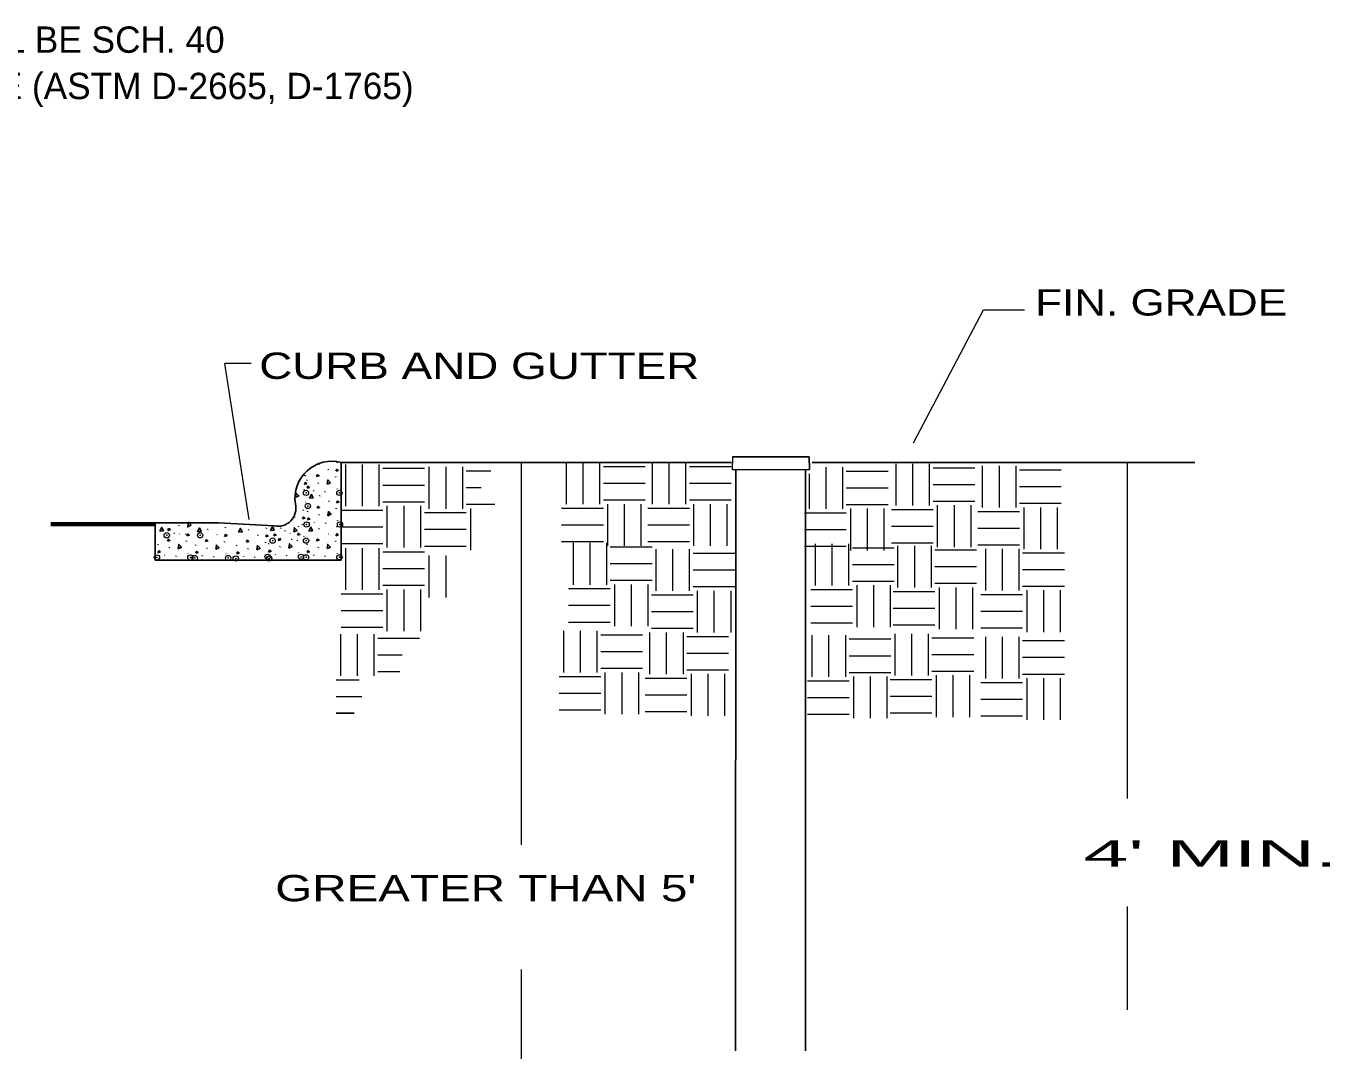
# Model space of a CAD drawing. Extents: x -7169 to 22381, y -5981 to 22381.
# Drawn here: x 386 to 6079, y -285 to 4190 of the extents above; entities that cross this region are included whole.
import ezdxf

# ---------------------------------------------------------------- set-up
doc = ezdxf.new("R2010")
doc.units = 0
doc.header["$LTSCALE"] = 46
doc.header["$PDMODE"] = 32
doc.header["$PDSIZE"] = 23
doc.layers.add('63', color=7, linetype='Continuous', lineweight=13)

msp = doc.modelspace()

# ---------------------------------------------------------------- linework, layer by layer
at = {"layer": '63'}
for p, q in [((4260.41, 2369.62), (4566.87, 2951.41)), ((4566.87, 2951.41), (4745.65, 2951.41)), ((1359.39, 2035.83), (1253.81, 2715.88)), ((1368.16, 2715.88), (1253.81, 2715.88)), ((2547.85, 2284.13), (2547.85, 615.81)), ((2743.59, 2284), (2743.59, 2101.71)), ((2816.51, 2284), (2816.51, 2101.71)), ((2889.43, 2284), (2889.43, 2101.71)), ((3119.44, 2284), (3119.44, 2101.71)), ((3192.36, 2284), (3192.36, 2101.71)), ((3265.27, 2284), (3265.27, 2101.71)), ((3470.76, 2309.79), (3469.33, 2252.44)), ((4183.58, 2278.43), (4183.58, 2096.14)), ((4256.5, 2278.43), (4256.5, 2096.14)), ((4329.41, 2278.43), (4329.41, 2096.14)), ((5193.57, 2283.86), (5193.57, 816.97)), ((1780.61, 2275.87), (1780.61, 2093.58)), ((1853.52, 2275.87), (1853.52, 2093.58)), ((1926.44, 2275.87), (1926.44, 2093.58)), ((1943.32, 2258.92), (2125.61, 2258.92)), ((2144.88, 2264.81), (2144.88, 2082.52)), ((2217.8, 2264.81), (2217.8, 2082.52)), ((2290.71, 2264.81), (2290.71, 2082.52)), ((2307.59, 2247.86), (2415.57, 2247.86)), ((2906.31, 2267.04), (3088.6, 2267.04)), ((3282.15, 2267.04), (3464.44, 2267.04)), ((3469.33, 2254.39), (3806.48, 2254.39)), ((3804.43, 2235.26), (3804.43, 2081.69)), ((3877.35, 2263.98), (3877.35, 2081.69)), ((3950.26, 2263.98), (3950.26, 2081.69)), ((3967.14, 2247.03), (4149.43, 2247.03)), ((4346.29, 2261.47), (4528.58, 2261.47)), ((4561.08, 2269.55), (4561.08, 2087.26)), ((4633.99, 2269.55), (4633.99, 2087.26)), ((4706.91, 2269.55), (4706.91, 2087.26)), ((4723.79, 2252.6), (4906.08, 2252.6)), ((1943.32, 2186), (2125.61, 2186)), ((2307.59, 2174.94), (2372.82, 2174.94)), ((2906.31, 2194.13), (3088.6, 2194.13)), ((3282.15, 2194.13), (3464.44, 2194.13)), ((3967.14, 2174.11), (4149.43, 2174.11)), ((4346.29, 2188.56), (4528.58, 2188.56)), ((4723.79, 2179.68), (4906.08, 2179.68)), ((1943.32, 2113.08), (2125.61, 2113.08)), ((2906.31, 2121.21), (3088.6, 2121.21)), ((3282.15, 2121.21), (3464.44, 2121.21)), ((4346.29, 2115.64), (4528.58, 2115.64)), ((4723.79, 2106.76), (4906.08, 2106.76)), ((1761.03, 2076.62), (1943.32, 2076.62)), ((1961.55, 2094.85), (1961.55, 1912.56)), ((2034.47, 2094.85), (2034.47, 1912.56)), ((2107.38, 2094.85), (2107.38, 1912.56)), ((2125.3, 2065.56), (2307.59, 2065.56)), ((2307.59, 2102.02), (2432.68, 2102.02)), ((2325.82, 2083.79), (2325.82, 1901.5)), ((2724.01, 2084.75), (2906.31, 2084.75)), ((2924.53, 2102.98), (2924.53, 1920.69)), ((2997.45, 2102.98), (2997.45, 1920.69)), ((3070.37, 2102.98), (3070.37, 1920.69)), ((3099.86, 2084.75), (3282.15, 2084.75)), ((3300.38, 2102.98), (3300.38, 1920.69)), ((3373.3, 2102.98), (3373.3, 1920.69)), ((3446.22, 2102.98), (3446.22, 1920.69)), ((3784.85, 2064.73), (3967.14, 2064.73)), ((3967.14, 2101.19), (4149.43, 2101.19)), ((3985.37, 2082.96), (3985.37, 1900.67)), ((4058.29, 2082.96), (4058.29, 1900.67)), ((4131.21, 2082.96), (4131.21, 1900.67)), ((4164, 2079.18), (4346.29, 2079.18)), ((4364.52, 2097.41), (4364.52, 1915.12)), ((4437.44, 2097.41), (4437.44, 1915.12)), ((4510.36, 2097.41), (4510.36, 1915.12)), ((4541.5, 2070.3), (4723.79, 2070.3)), ((4742.02, 2088.53), (4742.02, 1906.24)), ((4814.94, 2088.53), (4814.94, 1906.24)), ((4887.85, 2088.53), (4887.85, 1906.24)), ((1761.03, 2003.71), (1943.32, 2003.71)), ((2724.01, 2011.84), (2906.31, 2011.84)), ((3099.86, 2011.84), (3282.15, 2011.84)), ((4164, 2006.27), (4346.29, 2006.27)), ((4541.5, 1997.39), (4723.79, 1997.39)), ((2125.3, 1992.65), (2307.59, 1992.65)), ((2724.01, 1938.92), (2906.31, 1938.92)), ((3099.86, 1938.92), (3282.15, 1938.92)), ((3784.85, 1991.82), (3967.14, 1991.82)), ((1761.03, 1930.79), (1943.32, 1930.79)), ((1780.61, 1910.88), (1780.61, 1728.58)), ((1853.52, 1910.88), (1853.52, 1728.58)), ((1926.44, 1910.88), (1926.44, 1728.58)), ((1943.32, 1893.92), (2125.61, 1893.92)), ((2125.3, 1919.73), (2307.59, 1919.73)), ((2774.08, 1933), (2774.08, 1750.7)), ((2847, 1933), (2847, 1750.7)), ((2919.92, 1933), (2919.92, 1750.7)), ((2936.8, 1916.04), (3119.09, 1916.04)), ((3135.51, 1905.75), (3135.51, 1723.46)), ((3208.43, 1905.75), (3208.43, 1723.46)), ((3281.34, 1905.75), (3281.34, 1723.46)), ((3298.22, 1888.8), (3480.52, 1888.8)), ((3784.85, 1918.9), (3967.14, 1918.9)), ((3831.62, 1929.08), (3831.62, 1746.79)), ((3904.53, 1929.08), (3904.53, 1746.79)), ((3977.45, 1929.08), (3977.45, 1746.79)), ((3994.33, 1912.13), (4176.62, 1912.13)), ((4164, 1933.35), (4346.29, 1933.35)), ((4191.39, 1920.2), (4191.39, 1737.91)), ((4264.31, 1920.2), (4264.31, 1737.91)), ((4337.23, 1920.2), (4337.23, 1737.91)), ((4354.11, 1903.25), (4536.4, 1903.25)), ((4541.5, 1924.47), (4723.79, 1924.47)), ((4574.45, 1907.41), (4574.45, 1725.12)), ((4647.37, 1907.41), (4647.37, 1725.12)), ((4720.28, 1907.41), (4720.28, 1725.12)), ((4737.16, 1890.46), (4919.46, 1890.46)), ((2144.88, 1877.69), (2144.88, 1695.4)), ((2217.8, 1877.69), (2217.8, 1695.4)), ((2936.8, 1843.13), (3119.09, 1843.13)), ((3994.33, 1839.21), (4176.62, 1839.21)), ((4354.11, 1830.33), (4536.4, 1830.33)), ((1943.32, 1821.01), (2125.61, 1821.01)), ((2936.8, 1770.21), (3119.09, 1770.21)), ((3298.22, 1815.88), (3480.52, 1815.88)), ((3994.33, 1766.29), (4176.62, 1766.29)), ((4737.16, 1817.54), (4919.46, 1817.54)), ((1761.03, 1711.63), (1943.32, 1711.63)), ((1943.32, 1748.09), (2125.61, 1748.09)), ((1961.55, 1729.86), (1961.55, 1547.57)), ((2034.47, 1729.86), (2034.47, 1547.57)), ((2107.38, 1729.86), (2107.38, 1547.57)), ((2754.51, 1733.75), (2936.8, 1733.75)), ((2955.03, 1751.98), (2955.03, 1569.69)), ((3027.94, 1751.98), (3027.94, 1569.69)), ((3100.86, 1751.98), (3100.86, 1569.69)), ((3298.22, 1742.97), (3480.52, 1742.97)), ((3316.45, 1724.74), (3316.45, 1542.45)), ((3389.37, 1724.74), (3389.37, 1542.45)), ((3462.29, 1724.74), (3462.29, 1542.45)), ((3812.04, 1729.84), (3994.33, 1729.84)), ((4012.56, 1748.07), (4012.56, 1565.77)), ((4085.48, 1748.07), (4085.48, 1565.77)), ((4158.39, 1748.07), (4158.39, 1565.77)), ((4171.82, 1720.96), (4354.11, 1720.96)), ((4354.11, 1757.42), (4536.4, 1757.42)), ((4372.34, 1739.19), (4372.34, 1556.9)), ((4445.25, 1739.19), (4445.25, 1556.9)), ((4518.17, 1739.19), (4518.17, 1556.9)), ((4554.87, 1708.16), (4737.16, 1708.16)), ((4737.16, 1744.62), (4919.46, 1744.62)), ((4755.39, 1726.39), (4755.39, 1544.1)), ((4828.31, 1726.39), (4828.31, 1544.1)), ((4901.23, 1726.39), (4901.23, 1544.1)), ((2754.51, 1660.83), (2936.8, 1660.83)), ((3115.93, 1706.51), (3298.22, 1706.51)), ((3812.04, 1656.92), (3994.33, 1656.92)), ((1761.03, 1638.71), (1943.32, 1638.71)), ((3115.93, 1633.59), (3298.22, 1633.59)), ((4171.82, 1648.04), (4354.11, 1648.04)), ((4554.87, 1635.25), (4737.16, 1635.25)), ((1761.03, 1565.8), (1943.32, 1565.8)), ((2732.48, 1549.18), (2732.48, 1366.89)), ((2754.51, 1587.92), (2936.8, 1587.92)), ((2805.39, 1549.18), (2805.39, 1366.89)), ((2878.31, 1549.18), (2878.31, 1366.89)), ((3108.32, 1541.96), (3108.32, 1359.67)), ((3115.93, 1560.68), (3298.22, 1560.68)), ((3181.24, 1541.96), (3181.24, 1359.67)), ((3254.16, 1541.96), (3254.16, 1359.67)), ((3812.04, 1584), (3994.33, 1584)), ((4171.82, 1575.12), (4354.11, 1575.12)), ((4554.87, 1562.33), (4737.16, 1562.33)), ((1758.53, 1534.82), (1758.53, 1352.53)), ((1831.45, 1534.82), (1831.45, 1352.53)), ((1904.36, 1534.82), (1904.36, 1352.53)), ((1921.24, 1517.87), (2103.53, 1517.87)), ((2895.19, 1532.23), (3077.48, 1532.23)), ((3271.04, 1525.01), (3453.33, 1525.01)), ((3817.2, 1530.82), (3817.2, 1348.53)), ((3890.11, 1530.82), (3890.11, 1348.53)), ((3963.03, 1530.82), (3963.03, 1348.53)), ((3979.91, 1513.87), (4162.2, 1513.87)), ((4178.63, 1536.39), (4178.63, 1354.1)), ((4251.54, 1536.39), (4251.54, 1354.1)), ((4324.46, 1536.39), (4324.46, 1354.1)), ((4341.34, 1519.44), (4523.63, 1519.44)), ((4574.45, 1523.6), (4574.45, 1341.3)), ((4647.37, 1523.6), (4647.37, 1341.3)), ((4720.28, 1523.6), (4720.28, 1341.3)), ((4737.16, 1506.64), (4919.46, 1506.64)), ((1921.24, 1444.95), (2028.33, 1444.95)), ((2895.19, 1459.31), (3077.48, 1459.31)), ((3271.04, 1452.09), (3453.33, 1452.09)), ((3979.91, 1440.95), (4162.2, 1440.95)), ((4341.34, 1446.52), (4523.63, 1446.52)), ((4737.16, 1433.73), (4919.46, 1433.73)), ((1921.24, 1372.04), (2017.3, 1372.04)), ((2895.19, 1386.4), (3077.48, 1386.4)), ((2913.42, 1368.17), (2913.42, 1185.88)), ((2986.33, 1368.17), (2986.33, 1185.88)), ((3059.25, 1368.17), (3059.25, 1185.88)), ((3271.04, 1379.17), (3453.33, 1379.17)), ((3979.91, 1368.03), (4162.2, 1368.03)), ((4341.34, 1373.6), (4523.63, 1373.6)), ((1738.95, 1335.58), (1840.68, 1335.58)), ((2712.9, 1349.94), (2895.19, 1349.94)), ((3088.74, 1342.71), (3271.04, 1342.71)), ((3289.26, 1360.94), (3289.26, 1178.65)), ((3362.18, 1360.94), (3362.18, 1178.65)), ((3435.1, 1360.94), (3435.1, 1178.65)), ((3797.62, 1331.58), (3979.91, 1331.58)), ((3998.14, 1349.8), (3998.14, 1167.51)), ((4071.06, 1349.8), (4071.06, 1167.51)), ((4143.97, 1349.8), (4143.97, 1167.51)), ((4159.05, 1337.15), (4341.34, 1337.15)), ((4359.57, 1355.37), (4359.57, 1173.08)), ((4432.48, 1355.37), (4432.48, 1173.08)), ((4505.4, 1355.37), (4505.4, 1173.08)), ((4554.87, 1324.35), (4737.16, 1324.35)), ((4737.16, 1360.81), (4919.46, 1360.81)), ((4755.39, 1342.58), (4755.39, 1160.29)), ((4828.31, 1342.58), (4828.31, 1160.29)), ((4901.23, 1342.58), (4901.23, 1160.29)), ((1738.95, 1262.66), (1851.72, 1262.66)), ((2712.9, 1277.02), (2895.19, 1277.02)), ((3088.74, 1269.8), (3271.04, 1269.8)), ((3797.62, 1258.66), (3979.91, 1258.66)), ((4159.05, 1264.23), (4341.34, 1264.23)), ((2712.9, 1204.11), (2895.19, 1204.11)), ((3088.74, 1196.88), (3271.04, 1196.88)), ((4554.87, 1251.43), (4737.16, 1251.43)), ((3797.62, 1185.74), (3979.91, 1185.74)), ((4159.05, 1191.31), (4341.34, 1191.31)), ((4554.87, 1178.52), (4737.16, 1178.52)), ((5193.57, 345.48), (5193.57, -105.74)), ((2547.85, 71.41), (2547.85, -1517.71))]:
    msp.add_line(p, q, dxfattribs=at)
at = {"layer": '63', "lineweight": 25}
for p, q in [((1664.13, 2275.25), (1665.42, 2278.17)), ((1740.86, 2282.7), (1742.15, 2285.62)), ((1762.09, 2284.13), (1762.09, 1858.24)), ((1762.09, 2284.13), (1846.2, 2284.13)), ((1818.6, 2284.13), (3466.47, 2284.13)), ((3470.76, 2309.79), (3805.05, 2309.79)), ((3805.05, 2309.79), (3806.48, 2254.39)), ((3817.91, 2284.13), (4023.02, 2284.13)), ((4023.02, 2284.13), (5489.54, 2284.13)), ((1603.09, 2225.4), (1604.39, 2228.32)), ((1704.6, 2254.54), (1705.89, 2252.59)), ((1737.33, 2223.48), (1737.65, 2220.56)), ((3482.79, -284.68), (3484.09, 2253.87)), ((3789.17, -284.7), (3789.17, 2254.39)), ((1599.56, 2166.18), (1599.88, 2163.26)), ((1611.68, 2206.29), (1612.98, 2209.21)), ((1660.89, 2193.02), (1662.19, 2195.94)), ((1743.31, 2170.04), (1744.61, 2168.1)), ((1605.54, 2112.74), (1606.84, 2110.8)), ((1641.09, 2161.8), (1642.38, 2159.86)), ((1666.73, 2137.21), (1668.02, 2140.13)), ((1690.35, 2155.47), (1691.65, 2158.38)), ((1707.2, 2116.49), (1708.49, 2114.55)), ((1743.46, 2144.66), (1744.75, 2147.57)), ((1595.29, 2074.34), (1596.59, 2077.25)), ((1614.28, 2068.25), (1615.57, 2071.17)), ((1663.49, 2054.98), (1664.79, 2057.89)), ((1739.93, 2085.44), (1740.25, 2082.52)), ((869.28, 2020.65), (493.55, 2020.65)), ((847.2, 2020.65), (1225.81, 2020.65)), ((948.59, 1858.24), (948.59, 2020.65)), ((1013.25, 1993.48), (1014.54, 1996.39)), ((1052.62, 2008.1), (1053.92, 2011.01)), ((1089.98, 2000.92), (1091.28, 2003.84)), ((1178.22, 1991.06), (1179.52, 1993.97)), ((1225.81, 2020.65), (1468.41, 2007.86)), ((1254.95, 1998.5), (1256.25, 2001.42)), ((1434.12, 1996.2), (1435.42, 1999.12)), ((1466.11, 1997.93), (1467.41, 2000.85)), ((1496.56, 1996.38), (1497.85, 1999.3)), ((1559.03, 2046.17), (1560.33, 2044.23)), ((1573.29, 2003.83), (1574.58, 2006.75)), ((1591.76, 2015.11), (1592.08, 2012.2)), ((1643.69, 2023.76), (1644.98, 2021.82)), ((1664.13, 1993.96), (1665.42, 1996.88)), ((1692.95, 2017.43), (1694.25, 2020.34)), ((1740.86, 2001.41), (1742.15, 2004.32)), ((1745.91, 2032), (1747.21, 2030.06)), ((1032.82, 1976.88), (1034.12, 1974.94)), ((1053.72, 1972.76), (1055.01, 1970.81)), ((1082.09, 1970.54), (1083.38, 1973.46)), ((1086.45, 1941.7), (1086.77, 1938.79)), ((1135.05, 1985.12), (1136.34, 1983.18)), ((1218.69, 1970.34), (1219.98, 1968.39)), ((1251.42, 1939.28), (1251.74, 1936.37)), ((1357.39, 1988.75), (1358.69, 1991.67)), ((1397.87, 1968.04), (1399.16, 1966.09)), ((1430.6, 1936.98), (1430.92, 1934.06)), ((1495.52, 1953.44), (1496.82, 1951.5)), ((1515.32, 1984.66), (1516.62, 1987.57)), ((1537.03, 1975.66), (1538.32, 1973.72)), ((1544.78, 1947.1), (1546.08, 1950.02)), ((1569.76, 1944.61), (1570.08, 1941.69)), ((1597.74, 1961.68), (1599.04, 1959.74)), ((1704.6, 1973.24), (1705.89, 1971.3)), ((1737.33, 1942.19), (1737.65, 1939.27)), ((960.8, 1924.52), (962.1, 1927.43)), ((990.21, 1880.03), (991.5, 1878.08)), ((1010.01, 1911.24), (1011.31, 1914.16)), ((1092.43, 1888.27), (1093.73, 1886.32)), ((1125.77, 1922.1), (1127.07, 1925.01)), ((1174.98, 1908.82), (1176.28, 1911.74)), ((1257.4, 1885.84), (1258.7, 1883.9)), ((1304.95, 1919.79), (1306.24, 1922.71)), ((1354.16, 1906.52), (1355.46, 1909.44)), ((1436.58, 1883.54), (1437.88, 1881.6)), ((1444.11, 1927.42), (1445.4, 1930.34)), ((1473.52, 1882.93), (1474.81, 1880.99)), ((1493.32, 1914.15), (1494.62, 1917.07)), ((1522.78, 1876.6), (1524.08, 1879.51)), ((1575.74, 1891.17), (1577.04, 1889.23)), ((1611.68, 1925), (1612.98, 1927.92)), ((1641.09, 1880.51), (1642.38, 1878.57)), ((1660.89, 1911.73), (1662.19, 1914.64)), ((1743.31, 1888.75), (1744.61, 1886.81)), ((1762.09, 1858.24), (948.59, 1858.24)), ((1039.47, 1873.69), (1040.77, 1876.6)), ((1155.18, 1877.61), (1156.47, 1875.66)), ((1204.44, 1871.27), (1205.74, 1874.18)), ((1334.36, 1875.3), (1335.65, 1873.36)), ((1383.62, 1868.97), (1384.92, 1871.88)), ((1690.35, 1874.18), (1691.65, 1877.09)), ((1738.95, 1189.74), (1818.6, 1189.74))]:
    msp.add_line(p, q, dxfattribs=at)
at = {"layer": '63', "lineweight": 40}
msp.add_line((945.69, 2010.13), (493.55, 2010.13), dxfattribs=at)
at = {"layer": '63', "lineweight": 25}
for points in [[(1654.48, 2222.97), (1658.36, 2231.07), (1664.84, 2226.21)], [(1738.59, 2246.12), (1742.48, 2254.21), (1748.95, 2249.35)], [(1600.82, 2188.82), (1604.71, 2196.91), (1611.18, 2192.05)], [(1612.33, 2172.3), (1616.21, 2180.39), (1622.69, 2175.54)], [(1741.19, 2108.08), (1745.07, 2116.17), (1751.55, 2111.31)], [(1657.08, 2084.93), (1660.96, 2093.03), (1667.44, 2088.17)], [(1004.06, 1987.38), (1007.95, 1995.47), (1014.42, 1990.61)], [(1593.02, 2037.75), (1596.91, 2045.85), (1603.38, 2040.99)], [(1614.93, 2034.26), (1618.81, 2042.35), (1625.29, 2037.5)], [(1003.6, 1941.2), (1007.48, 1949.29), (1013.96, 1944.43)], [(1087.71, 1964.34), (1091.6, 1972.43), (1098.07, 1967.58)], [(1168.57, 1938.78), (1172.45, 1946.87), (1178.93, 1942.01)], [(1252.68, 1961.92), (1256.57, 1970.01), (1263.04, 1965.16)], [(1347.75, 1936.47), (1351.63, 1944.57), (1358.11, 1939.71)], [(1431.86, 1959.62), (1435.74, 1967.71), (1442.22, 1962.85)], [(1466.76, 1963.94), (1470.65, 1972.03), (1477.12, 1967.17)], [(1486.91, 1944.1), (1490.79, 1952.2), (1497.27, 1947.34)], [(1571.02, 1967.25), (1574.9, 1975.34), (1581.38, 1970.48)], [(1654.48, 1941.68), (1658.36, 1949.78), (1664.84, 1944.92)], [(1738.59, 1964.83), (1742.48, 1972.92), (1748.95, 1968.06)], [(961.45, 1890.52), (965.33, 1898.62), (971.81, 1893.76)], [(1126.42, 1888.1), (1130.3, 1896.2), (1136.78, 1891.34)], [(1305.59, 1885.8), (1309.48, 1893.89), (1315.96, 1889.04)], [(1444.76, 1893.43), (1448.64, 1901.52), (1455.12, 1896.67)], [(1612.33, 1891.01), (1616.21, 1899.1), (1622.69, 1894.25)]]:
    msp.add_lwpolyline(points, close=True, dxfattribs=at)
for points in [[(1700.28, 2189.67), (1702.85, 2208.17), (1714.44, 2196.2), (1700.58, 2189.78)], [(1562.51, 2132.37), (1565.08, 2150.87), (1576.67, 2138.9), (1562.81, 2132.48)], [(1623.02, 2128.47), (1631.76, 2144.98), (1638.56, 2129.77), (1623.34, 2128.47)], [(1702.88, 2051.63), (1705.44, 2070.13), (1717.04, 2058.16), (1703.18, 2051.74)], [(969.54, 1984.74), (978.28, 2001.25), (985.08, 1986.03), (969.87, 1984.74)], [(1092.01, 2004.75), (1094.58, 2023.25), (1106.17, 2011.28), (1092.32, 2004.86)], [(1134.51, 1982.32), (1143.25, 1998.83), (1150.05, 1983.61), (1134.84, 1982.32)], [(1313.69, 1980.02), (1322.43, 1996.52), (1329.23, 1981.31), (1314.01, 1980.02)], [(1452.85, 1987.65), (1461.59, 2004.15), (1468.39, 1988.94), (1453.17, 1987.65)], [(1554.71, 1981.31), (1557.28, 1999.81), (1568.87, 1987.84), (1555.01, 1981.42)], [(1620.42, 1985.22), (1629.16, 2001.73), (1635.96, 1986.52), (1620.74, 1985.22)], [(1049.4, 1907.89), (1051.97, 1926.4), (1063.56, 1914.42), (1049.7, 1908)], [(1214.37, 1905.47), (1216.94, 1923.98), (1228.53, 1912), (1214.67, 1905.58)], [(1393.55, 1903.17), (1396.11, 1921.67), (1407.71, 1909.7), (1393.85, 1903.28)], [(1532.71, 1910.8), (1535.27, 1929.3), (1546.87, 1917.33), (1533.01, 1910.91)], [(1700.28, 1908.38), (1702.85, 1926.88), (1714.44, 1914.91), (1700.58, 1908.49)]]:
    msp.add_lwpolyline(points, dxfattribs=at)
for centre, radius, start, end in [((1720.31, 2128.97), 160.68, 74.92854, 189.09635), ((1485.35, 2084.62), 78.61, 257.55488, 13.95061)]:
    msp.add_arc(centre, radius, start, end, dxfattribs=at)
at = {"layer": '63'}
for p in [(1607.94, 2151.62), (1753.77, 2151.62), (1616, 2094.32), (1610.54, 2013.58), (1756.37, 2013.58), (999.68, 1966.7), (1145.51, 1966.7), (1462.37, 1943.26), (1608.21, 1943.26), (957.06, 1869.84), (1102.89, 1869.84), (1122.03, 1867.42), (1267.87, 1867.42), (1440.37, 1872.75), (1586.2, 1872.75), (1607.94, 1870.33), (1753.77, 1870.33), (1301.21, 1865.12), (1447.04, 1865.12)]:
    msp.add_point(p, dxfattribs=at)

# ---------------------------------------------------------------- texts
for s, p in [('ALL PIPING AND FITTINGS SHALL BE SCH. 40', (-2097.25, 4073.04)), ('PVC-DWV SEWER SERVICE PIPE (ASTM D-2665, D-1765)', (-2075.26, 3870.77))]:
    msp.add_text(s, height=115, dxfattribs=at).set_placement(p)
for s, width, p in [('FIN. GRADE', 1.25, (4791.75, 2925.93)), ('CURB AND GUTTER', 1.3, (1403.6, 2649.36)), ("4' MIN.", 2.3, (5002.11, 520.11)), ("GREATER THAN 5'", 1.35, (1473.54, 368.61))]:
    msp.add_text(s, height=115, dxfattribs=dict(at, width=width)).set_placement(p)

doc.saveas('drawing.dxf')
